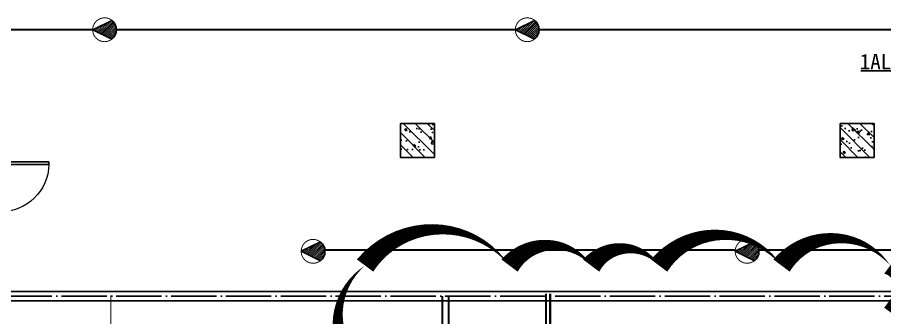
# Model space of a CAD drawing. Header units: millimetres. Extents: x -633009578 to 5705885, y -633235091 to 2571734.
# Drawn here: x 2883395 to 2902530, y 2075128 to 2081746 of the extents above; entities that cross this region are included whole.
import ezdxf

# ---------------------------------------------------------------- set-up
doc = ezdxf.new("R2010")
doc.units = ezdxf.units.MM
doc.header["$LTSCALE"] = 1000
doc.header["$MEASUREMENT"] = 0
doc.linetypes.add('DOTE', pattern=[2.4200000000000004, 2, -0.2, 0.02, -0.2])
doc.layers.get('0').update_dxf_attribs({"color": 9})
for name, color, linetype in [('3T_WOOD', 21, 'Continuous'), ('A-COLUM(柱)', 255, 'Continuous'), ('A-DOOR(门）', 4, 'Continuous'), ('DIM_MODI', 6, 'Continuous'), ('电-强电平面-标注', 3, 'Continuous'), ('电-强电平面-线缆', 3, 'Continuous'), ('电-桥架', 4, 'Continuous'), ('设备-照明', 3, 'Continuous'), ('设备-箱柜', 3, 'Continuous')]:
    doc.layers.add(name, color=color, linetype=linetype)
doc.styles.add('ELEC-DIM', font='simhei.ttf')
doc.styles.add('IDQSTYLE', font='simhei.ttf', dxfattribs={"width": 0.707, "bigfont": 'hztxt.shx'})

# ---------------------------------------------------------------- blocks, each defined once
blk = doc.blocks.new('$DorLib2D$00000001')
for p, q in [((0.45, 0.9750000000000001), (0.5000000000000002, 0.9750000000000001)), ((0.45, 0), (0.45, 0.9750000000000001)), ((0.5, 0), (0.5, 0.9750000000000001)), ((0.5, 0), (0.45, 0))]:
    blk.add_line(p, q)
at = {"lineweight": 13}
blk.add_arc((0.475, 0), 0.975, 91.4692835813538, 180, dxfattribs=at)
blk = doc.blocks.new('_FZH')
h = blk.add_hatch()
h.set_pattern_fill('钢筋混凝土', color=256, scale=0.1, style=0)
h.set_pattern_definition([(45, (0, 0), (-0.1767766952966369, 0.1767766952966369), []), (50, (0, 0), (0.7172601826007535, -0.06275213498259512), [0.07500000000000001, -0.8250000000000001]), (355, (0, 0), (-0.138751333613, 0.7521921337000119), [0.06, -0.66]), (100.4514, (0.05977168000000001, -0.00522934), (0.5785093817140216, 0.6894395420609536), [0.06374019, -0.701142112]), (46.1842, (0, 0.2), (1.067241048625645, -0.1655190143290181), [0.1125, -1.2375]), (96.6356, (0.088936745, 0.186206693), (0.9346627055487033, 0.9741178709004418), [0.095610288, -1.051713]), (351.1842, (0, 0.2), (0.9346619451336272, 0.9741186009253247), [0.09000000000000001, -0.9900000000000001]), (21, (0.1, 0.15), (0.5969070521184617, -0.4026188906653388), [0.07500000000000001, -0.8250000000000001]), (326, (0.1, 0.15), (0.2433153319215824, 0.7251500450468529), [0.06, -0.66]), (71.4514, (0.149742233, 0.116448394), (0.84022262858149, 0.3225304967099524), [0.06374019, -0.701142112]), (37.50000000000001, (0, 0), (0.01215985531729062, 0.3328938538313115), [0, -0.652, 0, -0.67, 0, -0.6625000000000001]), (7.499999999999999, (0, 0), (0.2630695374421486, 0.3944117118823603), [0, -0.382, 0, -0.637, 0, -0.2525]), (-32.5, (-0.223, 0), (0.533822436172409, -0.02255487173437976), [0, -0.25, 0, -0.78, 0, -1.035]), (-42.5, (-0.323, 0), (0.5831861693423862, 0.1001049823323177), [0, -0.325, 0, -0.518, 0, -0.735])])
h.paths.add_polyline_path([(-0.5, -0.5), (0.5, -0.5), (0.5, 0.5), (-0.5, 0.5)])
blk.add_lwpolyline([(-0.5, -0.5), (0.5, -0.5), (0.5, 0.5), (-0.5, 0.5)], close=True)
blk = doc.blocks.new('9-29-1')
at = {"layer": 'DIM_MODI'}
blk.add_lwpolyline([(1235187.021176572, 1398297.696445105, 0, 450, 0.5), (1235187.021176572, 1395897.696445105, 0, 450, 0.5), (1235187.021176572, 1393047.696445105, 0, 450, 0.5), (1235187.021176572, 1391248.290834046, 0, 450, 0.5), (1237887.021176572, 1391248.290834046, 0, 450, 0.5), (1241487.021176572, 1391248.290834046, 0, 450, 0.5), (1245087.021176572, 1391248.290834046, 0, 450, 0.5), (1246774.624405961, 1391248.290834046, 0, 450, 0.5), (1246774.624405961, 1394398.290834046, 0, 450, 0.5), (1246774.624405961, 1397548.290834046, 0, 450, 0.5), (1246774.624405961, 1398297.696445105, 0, 450, 0.5), (1244374.624405961, 1398297.696445105, 0, 450, 0.5), (1241674.624405961, 1398297.696445105, 0, 450, 0.5), (1240174.624405961, 1398297.696445105, 0, 450, 0.5), (1238374.624405961, 1398297.696445105, 0, 450, 0.5)], format="xyseb", close=True, dxfattribs=at)
at = {"layer": 'A-COLUM(柱)', "xscale": 750, "yscale": 750, "zscale": 750, "rotation": 270}
for p in [(1236340.598288357, 1401057.113137866), (1246040.598288357, 1401057.113137866)]:
    blk.add_blockref('_FZH', p, dxfattribs=at)
at = {"layer": 'A-DOOR(门）', "extrusion": (0, 0, -1), "xscale": 1100, "yscale": 1100, "zscale": 1100, "rotation": 90.00000000000001}
blk.add_blockref('$DorLib2D$00000001', (-1227140.598288357, 1400032.113137483), dxfattribs=at)
blk = doc.blocks.new('*X108')
at = {"color": 0}
for p, q in [((136.9442745227961, 111.0641663313685), (139.0673631525579, 113.1872549611303)), ((137.2297022114799, 110.9253299513403), (139.8744412620303, 113.5700690018908)), ((137.5151299001637, 110.7864935713122), (140.0984677542244, 113.3698314253729)), ((137.8005575888474, 110.647657191284), (140.296945436022, 113.1440450384586)), ((136.0879914567448, 111.480675471453), (136.5891116047425, 111.9817956194506)), ((136.3734191454286, 111.3418390914248), (137.4151954540143, 112.3836154000105)), ((136.6588468341124, 111.2030027113966), (138.2412793032861, 112.7854351805704)), ((138.0859852775312, 110.5088208112558), (140.4692639236895, 112.8920994574141)), ((138.371412966215, 110.3699844312277), (140.613526567314, 112.6120980323267)), ((138.6568406548987, 110.2311480511995), (140.7260447237948, 112.3003521200956)), ((138.9422683435825, 110.0923116711714), (140.8001002526411, 111.9501435802299)), ((139.2276960322663, 109.9534752911432), (140.8226944263358, 111.5484736852127)), ((139.51312372095, 109.814638911115), (140.7634411569734, 111.0649563471384)), ((139.7985514096338, 109.6758025310869), (140.4970677059702, 110.3743188274233))]:
    blk.add_line(p, q, dxfattribs=at)
blk = doc.blocks.new('HC000092')
at = {"color": 0}
for p, q in [((-2.500000000000142, -1.989519660128281e-13), (1.543345329370851, 1.966744821857574)), ((-2.500000000000142, 1.989519660128281e-13), (1.543345329370851, -1.966744821857574))]:
    blk.add_line(p, q, dxfattribs=at)
at = {"color": 0, "linetype": 'Continuous', "const_width": 0.2}
blk.add_lwpolyline([(-1.7677669529659, -1.767766952965502, 0.1989123673796719), (-1.431228860470851e-13, -2.499999999999062, 0.1989123673796543), (1.767766952965616, -1.767766952965502, 0.1989123673796617), (2.499999999999858, 9.379164112033322e-13, 0.1989123673796613), (1.767766952965616, 1.767766952967264, 0.198912367379653), (-1.416224044503017e-13, 2.500000000000938, 0.1989123673796648), (-1.767766952965899, 1.767766952967265, 0.1989123673796613), (-2.500000000000142, 9.381115404892809e-13, 0.1989123673796762)], format="xyb", close=True, dxfattribs=at)
at = {"color": 0}
blk.add_arc((0, 0), 2.499999999999059, 308.1220102505408, 51.8779897494594, dxfattribs=at)
blk.add_blockref('*X108', (-138.3234359480451, -111.609359304874), dxfattribs=at)
at = {"color": 0, "style": 'IDQSTYLE', "width": 0.7}
blk.add_attdef('PSFHATT', (4.500000009999858, -2.500000009999062), '', height=2.5, dxfattribs=at)

msp = doc.modelspace()

# ---------------------------------------------------------------- linework, layer by layer
at = {"layer": '电-强电平面-标注'}
msp.add_line((2904081.813731093, 2080570.620575831), (2902007.299574972, 2080570.620575831), dxfattribs=at)
at = {"layer": '电-强电平面-线缆', "color": 1, "linetype": 'Continuous', "const_width": 45}
for points in [[(2876382.594031787, 2081472.852026001), (2885057.394031787, 2081472.852026001)], [(2885582.594031787, 2081472.852026001), (2894382.394031787, 2081472.852026001)], [(2894907.594031787, 2081472.852026001), (2903988.744031787, 2081472.852026001)], [(2890180.864706771, 2076619.218341292), (2899234.123356802, 2076619.218341292)], [(2899755.864706771, 2076619.218341292), (2908652.973356802, 2076619.218341292)], [(2892770.570009666, 2069478.92560644), (2892770.570003774, 2075600.897443651)], [(2892908.786047957, 2069478.92560644), (2892908.786042064, 2075600.897443651)], [(2895059.098236861, 2071957.785116293), (2895059.098236212, 2075655.433056647)], [(2895150.025068803, 2071957.785116293), (2895150.025068149, 2075659.433056103)]]:
    msp.add_lwpolyline(points, dxfattribs=at)
at = {"layer": '电-桥架', "color": 5, "linetype": 'DOTE', "ltscale": 0.5}
msp.add_line((2904727.329861071, 2075600.897455649), (2882539.882801598, 2075600.897433384), dxfattribs=at)
at = {"layer": '电-桥架', "ltscale": 0.5}
msp.add_lwpolyline([(2882539.882801497, 2075700.897433384), (2904727.329860969, 2075700.89745565), (2904727.329861172, 2075500.89745565), (2882539.882801699, 2075500.897433384)], close=True, dxfattribs=at)
at = {"layer": '设备-箱柜', "color": 6}
msp.add_lwpolyline([(2885457.541887883, 2075616.501559137, 15, 15, 0), (2885457.541887883, 2072807.568822437, 15, 15, 0), (2885457.541887883, 2072807.568822437, 45, 45, 0), (2892516.025146471, 2072807.568822437, 45, 45, 0)], format="xyseb", dxfattribs=at)

# ---------------------------------------------------------------- block references
at = {"layer": '3T_WOOD'}
msp.add_blockref('9-29-1', (1655879.395743424, 677977.51603476), dxfattribs=at)
at = {"layer": '设备-照明', "xscale": 105, "yscale": 105, "zscale": 105}
for p in [(2885319.994031787, 2081472.852026001), (2894644.994031787, 2081472.852026001), (2889919.994031787, 2076589.136701242), (2899494.994031787, 2076589.136701242)]:
    msp.add_blockref('HC000092', p, dxfattribs=at)

# ---------------------------------------------------------------- texts
at = {"layer": '电-强电平面-标注', "style": 'ELEC-DIM'}
msp.add_text('1AL2/WL4', height=339.8734177215189, dxfattribs=at).set_placement((2901981.474464388, 2080601.478489141))

doc.saveas('drawing.dxf')
